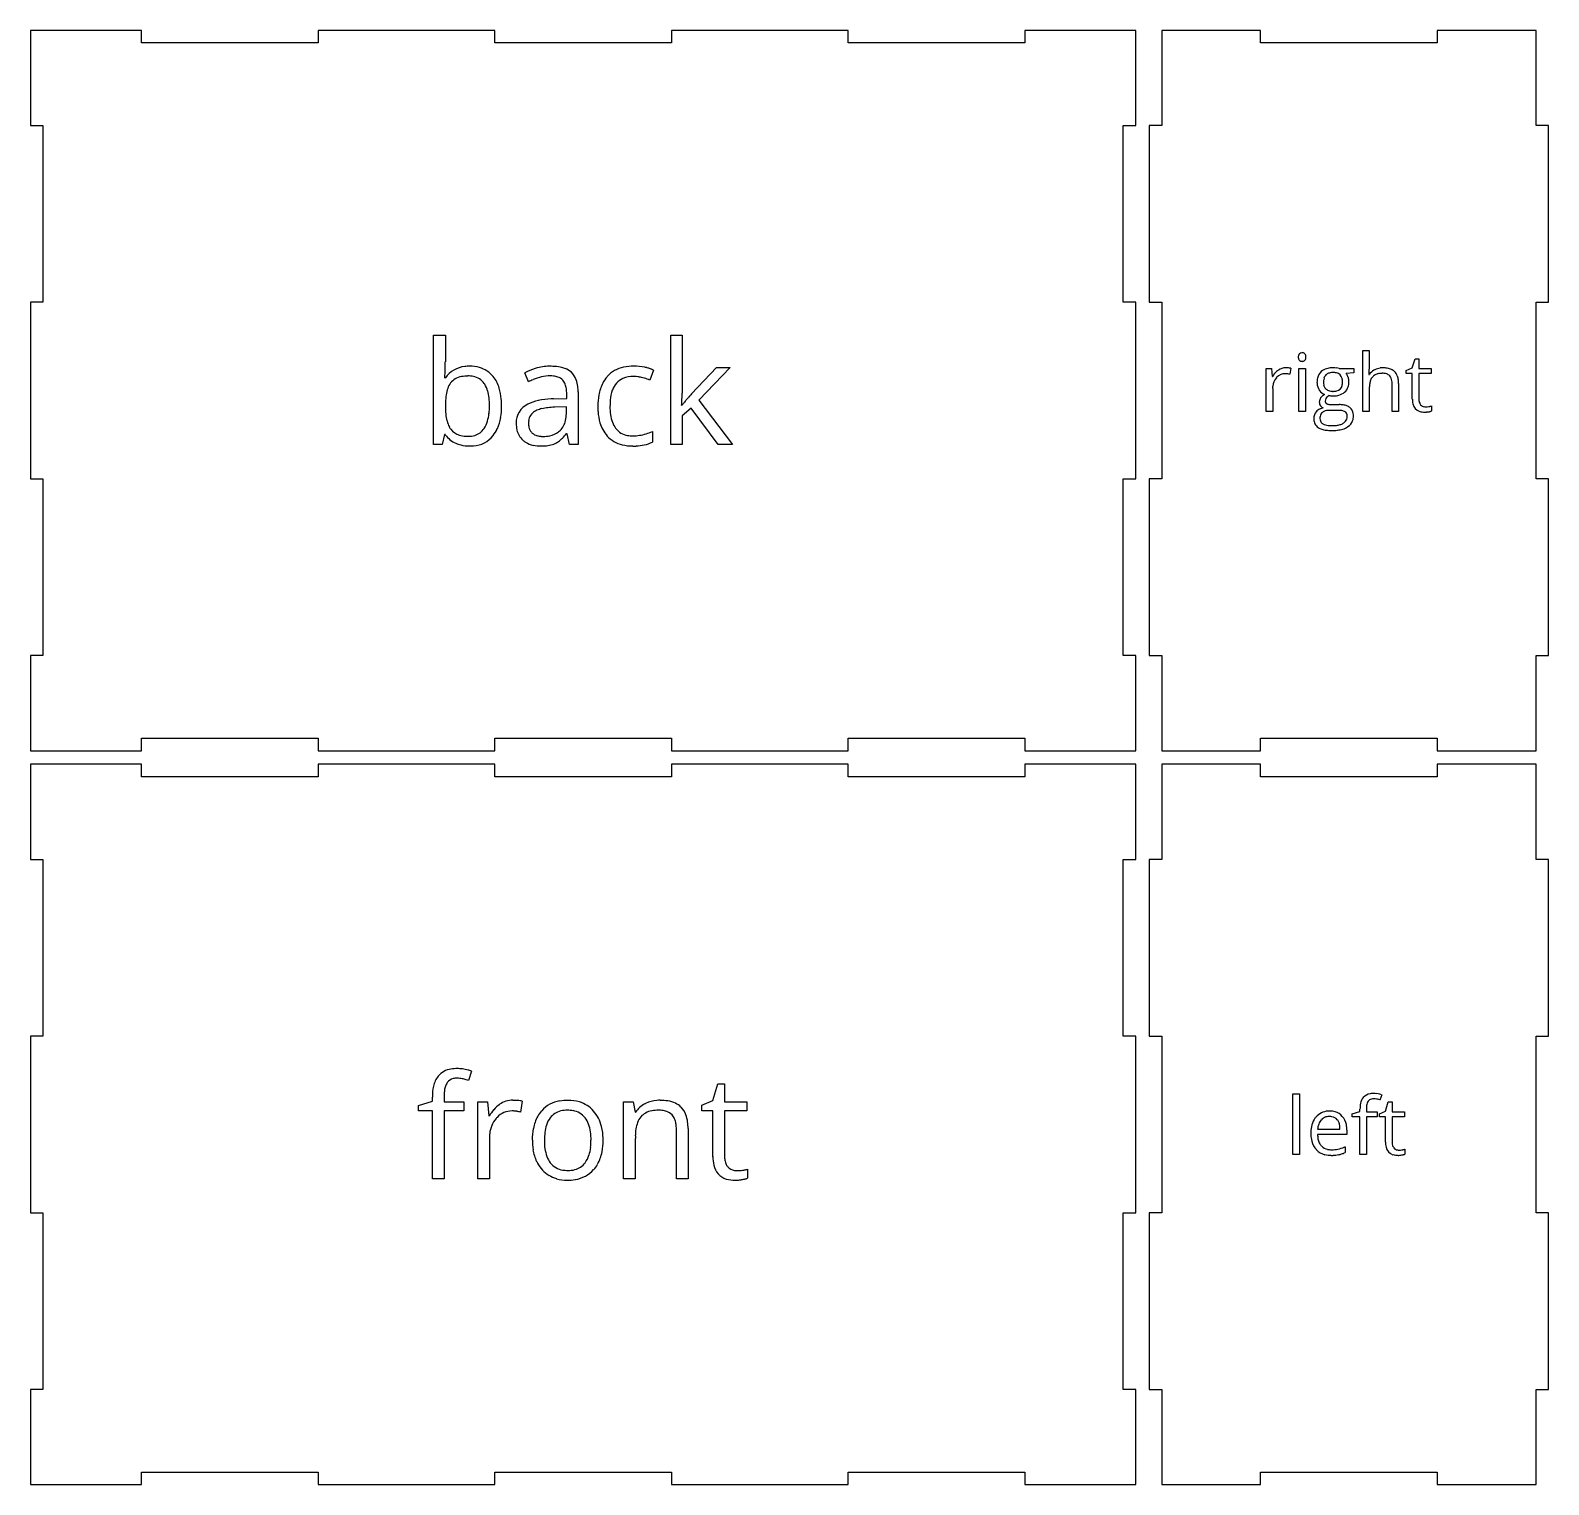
# Model space of a CAD drawing. Header units: inches. Extents: x 0 to 24.7, y 0.1 to 13.7.
# Drawn here: x 0 to 14.2, y 0.12 to 13.72 of the extents above; entities that cross this region are included whole.
import ezdxf

# ---------------------------------------------------------------- set-up
doc = ezdxf.new("R2010")
doc.units = ezdxf.units.IN

msp = doc.modelspace()

# ---------------------------------------------------------------- linework, layer by layer
at = {"layer": 'back_labelLayer'}
for p, q in [((3.771, 9.849), (3.771, 10.872)), ((3.771, 10.872), (3.881, 10.872)), ((3.881, 10.872), (3.881, 10.624)), ((5.988, 9.849), (5.988, 10.872)), ((5.988, 10.872), (6.096, 10.872)), ((6.096, 10.872), (6.096, 10.33)), ((4.658, 10.436), (4.624, 10.52)), ((5.827, 10.545), (5.794, 10.453)), ((6.182, 10.323), (6.415, 10.57)), ((6.544, 10.57), (6.252, 10.263)), ((6.415, 10.57), (6.544, 10.57)), ((3.875, 10.474), (3.881, 10.474)), ((4.892, 10.277), (5.015, 10.281)), ((5.015, 10.281), (5.015, 10.326)), ((5.121, 10.341), (5.121, 9.849)), ((6.252, 10.263), (6.565, 9.849)), ((5.012, 10.203), (4.903, 10.199)), ((5.012, 10.138), (5.012, 10.203)), ((6.09, 10.218), (6.096, 10.218)), ((6.178, 10.19), (6.096, 10.119)), ((6.096, 10.119), (6.096, 9.849)), ((6.432, 9.849), (6.178, 10.19)), ((3.873, 9.942), (3.85, 9.849)), ((3.881, 9.942), (3.873, 9.942)), ((5.019, 9.951), (5.013, 9.951)), ((5.04, 9.849), (5.019, 9.951)), ((5.817, 9.97), (5.817, 9.873)), ((3.85, 9.849), (3.771, 9.849)), ((5.121, 9.849), (5.04, 9.849)), ((6.096, 9.849), (5.988, 9.849)), ((6.565, 9.849), (6.432, 9.849))]:
    msp.add_line(p, q, dxfattribs=at)
for centre, radius, start, end in [((2.237, 10.601), 1.643, 355.7241, 358.1259), ((1.604, 10.622), 2.276, 358.1123, 0.0486), ((4.084, 10.332), 0.248, 95.1836, 145.1108), ((4.106, 10.209), 0.373, 89.8741, 96.8147), ((4.11, 10.248), 0.334, 74.2392, 90.5624), ((4.132, 10.329), 0.25, 38.5631, 74.0671), ((4.863, 10.077), 0.503, 106.357, 118.3349), ((4.884, 10.011), 0.573, 104.5156, 106.5491), ((4.869, 10.076), 0.506, 90.0715, 104.6521), ((4.871, 10.12), 0.461, 81.5678, 90.3251), ((4.897, 10.294), 0.285, 68.2272, 81.7495), ((4.934, 10.387), 0.186, 47.8684, 68.2936), ((4.94, 10.399), 0.173, 19.233, 46.6742), ((5.604, 10.296), 0.283, 101.4914, 138.3133), ((5.639, 10.154), 0.429, 89.5892, 102.1789), ((5.641, 10.09), 0.493, 77.7702, 89.9474), ((5.632, 10.039), 0.545, 74.6791, 77.9581), ((5.682, 10.221), 0.356, 70.0944, 74.7383), ((5.73, 10.353), 0.216, 63.5028, 70.1867), ((5.751, 10.396), 0.168, 62.9412, 63.1933), ((2.54, 10.579), 1.339, 355.4715, 355.6561), ((4.226, 10.263), 0.342, 160.8928, 171.2333), ((4.08, 10.314), 0.187, 143.3383, 161.2558), ((4.045, 10.337), 0.145, 120.1401, 142.4252), ((4.066, 10.298), 0.19, 100.4469, 119.6701), ((4.089, 10.183), 0.307, 89.5731, 100.7327), ((4.093, 10.238), 0.253, 78.678, 90.3748), ((4.114, 10.329), 0.159, 35.5409, 79.801), ((4.096, 10.316), 0.181, 32.7038, 35.5232), ((4.048, 10.288), 0.237, 15.7778, 32.0154), ((4.076, 10.285), 0.322, 16.4709, 38.4075), ((3.912, 10.233), 0.493, 5.1337, 16.7975), ((4.978, 9.779), 0.731, 112.2124, 115.9642), ((4.906, 9.96), 0.537, 103.6226, 112.4319), ((4.864, 10.136), 0.356, 90.4486, 103.7666), ((4.862, 10.222), 0.27, 83.6509, 90.1753), ((4.873, 10.312), 0.178, 70.5716, 83.9929), ((4.897, 10.376), 0.111, 42.7298, 71.0378), ((4.887, 10.37), 0.122, 20.4097, 41.4477), ((4.82, 10.345), 0.194, 7.8272, 20.6041), ((4.701, 10.327), 0.314, 359.6931, 8.004), ((4.84, 10.361), 0.28, 6.3377, 19.6816), ((4.692, 10.342), 0.43, 359.8025, 6.6584), ((5.699, 10.247), 0.389, 153.0875, 170.1052), ((5.619, 10.285), 0.301, 138.6551, 152.6854), ((5.616, 10.301), 0.183, 114.4267, 161.6633), ((5.634, 10.244), 0.242, 88.7193, 112.5667), ((5.639, 10.244), 0.242, 87.6756, 89.9748), ((5.635, 10.173), 0.313, 81.6913, 87.508), ((5.615, 10.037), 0.451, 77.2997, 81.7344), ((5.589, 9.91), 0.58, 74.7803, 77.4493), ((5.614, 10.001), 0.486, 68.3298, 74.8829), ((4.469, 10.223), 0.588, 171.0666, 177.8457), ((4.722, 10.211), 0.841, 177.6177, 180.0422), ((3.891, 10.242), 0.401, 6.1649, 16.0396), ((3.648, 10.214), 0.645, 359.7679, 6.3097), ((3.705, 10.211), 0.701, 359.8781, 5.4091), ((4.732, 10.056), 0.189, 115.4905, 182.3569), ((4.826, 9.882), 0.386, 101.3568, 117.0799), ((4.902, 9.527), 0.75, 92.4697, 101.7064), ((4.924, 9.211), 1.066, 91.7162, 92.9097), ((5.909, 10.209), 0.603, 169.8978, 180.3688), ((6.023, 10.208), 0.603, 174.5309, 180.1548), ((5.787, 10.234), 0.367, 160.1419, 175.1367), ((2.548, 10.466), 3.551, 356.0326, 356.6443), ((3.952, 10.384), 2.144, 356.6331, 357.4907), ((5.368, 10.331), 0.728, 358.2745, 359.8928), ((4.8, 10.347), 1.296, 357.5047, 358.33), ((6.623, 9.844), 0.647, 142.3238, 144.7074), ((6.967, 9.579), 1.081, 140.4329, 142.3367), ((7.416, 9.209), 1.663, 139.2802, 140.4703), ((7.935, 8.763), 2.347, 138.3419, 139.2876), ((4.603, 10.207), 0.722, 179.7761, 185.7077), ((4.318, 10.178), 0.436, 185.5926, 194.2049), ((3.888, 10.183), 0.403, 343.4173, 353.6369), ((3.667, 10.209), 0.626, 353.4937, 0.2204), ((3.989, 10.168), 0.414, 335.8307, 350.8253), ((3.766, 10.206), 0.64, 350.6564, 0.3381), ((4.775, 10.058), 0.117, 120.9735, 172.4178), ((4.803, 10.016), 0.168, 113.588, 121.6808), ((4.844, 9.919), 0.273, 102.7992, 113.2434), ((4.893, 9.71), 0.487, 96.3546, 102.9952), ((4.929, 9.397), 0.802, 91.8563, 96.4479), ((4.735, 10.136), 0.277, 346.918, 0.2822), ((4.708, 10.138), 0.305, 359.8027, 0.0105), ((5.966, 10.204), 0.66, 179.9386, 183.9813), ((5.789, 10.188), 0.482, 183.5914, 196.354), ((5.948, 10.203), 0.529, 179.704, 188.0743), ((5.758, 10.175), 0.336, 187.9314, 200.3887), ((2.729, 10.452), 3.369, 356.0158, 356.0624), ((4.077, 10.082), 0.242, 215.5849, 245.8362), ((4.136, 10.13), 0.247, 193.9429, 208.0217), ((4.062, 10.093), 0.165, 208.5528, 217.5608), ((4.056, 10.09), 0.158, 218.1689, 253.8047), ((4.085, 10.181), 0.254, 253.1383, 266.8481), ((4.112, 10.086), 0.157, 286.0163, 326.8497), ((4.034, 10.138), 0.251, 326.7105, 343.6661), ((4.087, 10.126), 0.307, 321.3161, 335.5438), ((4.818, 10.046), 0.275, 179.5456, 192.6952), ((4.725, 10.023), 0.179, 192.0827, 227.452), ((4.83, 10.047), 0.172, 171.2125, 180.2062), ((4.814, 10.046), 0.156, 179.5266, 192.779), ((4.761, 10.033), 0.102, 192.3265, 222.058), ((4.757, 10.03), 0.0972, 222.5789, 229.256), ((4.77, 10.047), 0.119, 229.784, 254.2722), ((4.818, 10.129), 0.201, 281.712, 306.4593), ((4.828, 10.113), 0.182, 306.9878, 313.8556), ((4.826, 10.113), 0.183, 314.1891, 347.427), ((4.658, 10.232), 0.453, 314.7445, 321.7074), ((5.63, 10.14), 0.316, 196.0166, 221.1351), ((5.655, 10.137), 0.227, 200.4185, 216.639), ((5.611, 10.106), 0.173, 216.9694, 261.3104), ((5.63, 10.388), 0.457, 270.2658, 286.2892), ((5.602, 10.492), 0.564, 286.046, 292.3652), ((4.096, 10.125), 0.288, 245.9801, 255.5455), ((4.105, 10.167), 0.331, 255.7755, 270.3187), ((4.093, 10.278), 0.351, 266.3779, 270.0505), ((4.096, 10.145), 0.218, 269.387, 285.8629), ((4.107, 10.206), 0.37, 269.9223, 275.5482), ((4.125, 10.095), 0.259, 274.064, 321.4081), ((4.73, 10.03), 0.188, 227.7689, 237.8051), ((4.746, 10.059), 0.221, 238.3274, 258.9181), ((4.77, 10.171), 0.335, 258.672, 270.4047), ((4.788, 10.106), 0.18, 253.9398, 266.4533), ((4.772, 10.327), 0.491, 269.9535, 273.1491), ((4.793, 10.171), 0.246, 266.0786, 270.0583), ((4.796, 10.226), 0.301, 269.5794, 282.0412), ((4.78, 10.207), 0.371, 272.9334, 281.4139), ((4.805, 10.09), 0.252, 281.2977, 293.7316), ((4.823, 10.043), 0.201, 294.3936, 304.7373), ((4.769, 10.119), 0.294, 304.8484, 314.853), ((5.598, 10.116), 0.277, 221.7976, 256.802), ((5.631, 10.244), 0.408, 256.4243, 270.4891), ((5.631, 10.195), 0.264, 260.1356, 270.2695), ((5.635, 10.434), 0.599, 269.9655, 272.8642), ((5.644, 10.294), 0.458, 272.598, 282.1879), ((5.676, 10.15), 0.311, 282.0344, 296.9453)]:
    msp.add_arc(centre, radius, start, end, dxfattribs=at)
at = {"layer": 'back_outsideCutPath'}
for p, q in [((0, 13.722), (0, 12.832)), ((1.038, 13.722), (0, 13.722)), ((1.038, 13.604), (1.038, 13.722)), ((4.342, 13.722), (2.69, 13.722)), ((2.69, 13.722), (2.69, 13.604)), ((4.342, 13.604), (4.342, 13.722)), ((7.646, 13.722), (5.994, 13.722)), ((5.994, 13.722), (5.994, 13.604)), ((7.646, 13.604), (7.646, 13.722)), ((10.336, 13.722), (9.298, 13.722)), ((9.298, 13.722), (9.298, 13.604)), ((10.336, 12.832), (10.336, 13.722)), ((2.69, 13.604), (1.038, 13.604)), ((5.994, 13.604), (4.342, 13.604)), ((9.298, 13.604), (7.646, 13.604)), ((0, 12.832), (0.118, 12.832)), ((0.118, 12.832), (0.118, 11.18)), ((10.218, 11.18), (10.218, 12.832)), ((10.218, 12.832), (10.336, 12.832)), ((0.118, 11.18), (0, 11.18)), ((0, 11.18), (0, 9.528)), ((10.336, 11.18), (10.218, 11.18)), ((10.336, 9.528), (10.336, 11.18)), ((0, 9.528), (0.118, 9.528)), ((0.118, 9.528), (0.118, 7.876)), ((10.218, 7.876), (10.218, 9.528)), ((10.218, 9.528), (10.336, 9.528)), ((0.118, 7.876), (0, 7.876)), ((0, 7.876), (0, 6.986)), ((10.336, 7.876), (10.218, 7.876)), ((10.336, 6.986), (10.336, 7.876)), ((1.038, 6.986), (1.038, 7.104)), ((1.038, 7.104), (2.69, 7.104)), ((2.69, 7.104), (2.69, 6.986)), ((4.342, 6.986), (4.342, 7.104)), ((4.342, 7.104), (5.994, 7.104)), ((5.994, 7.104), (5.994, 6.986)), ((7.646, 6.986), (7.646, 7.104)), ((7.646, 7.104), (9.298, 7.104)), ((9.298, 7.104), (9.298, 6.986)), ((0, 6.986), (1.038, 6.986)), ((2.69, 6.986), (4.342, 6.986)), ((5.994, 6.986), (7.646, 6.986)), ((9.298, 6.986), (10.336, 6.986))]:
    msp.add_line(p, q, dxfattribs=at)
at = {"layer": 'front_labelLayer'}
for p, q in [((4.126, 3.992), (4.097, 3.904)), ((6.382, 3.718), (6.428, 3.872)), ((6.428, 3.872), (6.491, 3.872)), ((6.491, 3.872), (6.491, 3.705)), ((3.63, 3.67), (3.759, 3.709)), ((3.759, 3.709), (3.759, 3.749)), ((3.868, 3.752), (3.868, 3.705)), ((3.868, 3.705), (4.052, 3.705)), ((4.052, 3.705), (4.052, 3.62)), ((4.184, 2.984), (4.184, 3.705)), ((4.184, 3.705), (4.274, 3.705)), ((4.274, 3.705), (4.286, 3.572)), ((4.599, 3.71), (4.584, 3.609)), ((5.547, 2.984), (5.547, 3.705)), ((5.547, 3.705), (5.636, 3.705)), ((5.636, 3.705), (5.654, 3.606)), ((6.279, 3.673), (6.382, 3.718)), ((6.491, 3.705), (6.7, 3.705)), ((6.7, 3.705), (6.7, 3.62)), ((3.63, 3.62), (3.63, 3.67)), ((3.759, 3.62), (3.63, 3.62)), ((3.759, 2.984), (3.759, 3.62)), ((4.052, 3.62), (3.868, 3.62)), ((3.868, 3.62), (3.868, 2.984)), ((4.286, 3.572), (4.291, 3.572)), ((5.654, 3.606), (5.659, 3.606)), ((6.279, 3.62), (6.279, 3.673)), ((6.382, 3.62), (6.279, 3.62)), ((6.382, 3.191), (6.382, 3.62)), ((6.7, 3.62), (6.491, 3.62)), ((6.491, 3.62), (6.491, 3.196)), ((6.041, 2.984), (6.041, 3.451)), ((6.15, 3.455), (6.15, 2.984)), ((4.293, 3.371), (4.293, 2.984)), ((5.656, 3.362), (5.656, 2.984)), ((3.868, 2.984), (3.759, 2.984)), ((4.293, 2.984), (4.184, 2.984)), ((5.656, 2.984), (5.547, 2.984)), ((6.15, 2.984), (6.041, 2.984)), ((6.706, 3.074), (6.706, 2.991))]:
    msp.add_line(p, q, dxfattribs=at)
for centre, radius, start, end in [((3.96, 3.821), 0.191, 98.2551, 139.6204), ((3.99, 3.683), 0.332, 89.6695, 99.9316), ((3.99, 3.663), 0.352, 81.5642, 89.7015), ((3.965, 3.491), 0.526, 75.9742, 81.6563), ((3.923, 3.315), 0.707, 73.2962, 76.095), ((4.202, 3.754), 0.443, 167.5776, 180.6587), ((3.994, 3.803), 0.229, 141.7434, 168.2323), ((4.093, 3.781), 0.223, 161.8441, 171.7848), ((4.002, 3.811), 0.126, 145.0687, 162.1801), ((3.975, 3.829), 0.0946, 102.7676, 144.338), ((3.988, 3.778), 0.147, 89.4862, 103.4196), ((3.989, 3.69), 0.235, 83.0758, 89.7927), ((3.974, 3.575), 0.351, 76.5183, 83.0219), ((3.933, 3.4), 0.53, 71.9615, 76.5917), ((4.384, 3.752), 0.515, 178.1967, 180.0232), ((4.243, 3.758), 0.374, 171.6527, 178.4382), ((4.511, 3.501), 0.218, 89.6796, 124.4405), ((4.514, 3.217), 0.501, 84.9922, 90.1284), ((4.526, 3.352), 0.366, 78.4894, 85.0267), ((4.996, 3.427), 0.289, 99.176, 137.9832), ((5.024, 3.294), 0.424, 89.7328, 100.0758), ((5.03, 3.351), 0.367, 73.5222, 90.5691), ((5.051, 3.43), 0.286, 41.1445, 73.2134), ((5.881, 3.422), 0.296, 94.3227, 115.5455), ((5.888, 3.361), 0.358, 89.9583, 94.7106), ((5.891, 3.287), 0.431, 80.5585, 90.3538), ((5.918, 3.443), 0.273, 65.1097, 80.7639), ((4.613, 3.391), 0.369, 139.4139, 150.6034), ((4.547, 3.447), 0.282, 124.2321, 139.4162), ((4.55, 3.378), 0.259, 135.6209, 138.8367), ((4.503, 3.43), 0.189, 89.6335, 137.0881), ((4.504, 3.363), 0.256, 87.3433, 89.966), ((4.5, 3.284), 0.335, 81.5881, 87.192), ((4.479, 3.139), 0.481, 77.4455, 81.6359), ((5.068, 3.387), 0.371, 150.7112, 169.4696), ((5.006, 3.419), 0.302, 138.1758, 150.229), ((5.041, 3.419), 0.226, 142.9025, 162.3749), ((4.999, 3.449), 0.174, 103.4685, 142.3119), ((5.021, 3.366), 0.26, 89.4808, 103.8804), ((5.024, 3.35), 0.275, 79.3453, 90.3175), ((5.045, 3.444), 0.18, 37.9578, 80.4006), ((5.009, 3.418), 0.225, 20.0256, 37.435), ((5.01, 3.394), 0.34, 13.5014, 41.0704), ((5.846, 3.488), 0.221, 116.9442, 147.6526), ((5.846, 3.45), 0.179, 140.1518, 160.3145), ((5.826, 3.464), 0.154, 118.5439, 139.1928), ((5.869, 3.449), 0.266, 115.8087, 117.605), ((5.849, 3.418), 0.206, 100.1176, 118.1605), ((5.872, 3.295), 0.33, 89.5935, 100.3716), ((5.876, 3.336), 0.289, 84.0198, 90.1511), ((5.887, 3.429), 0.196, 71.0829, 84.3688), ((5.911, 3.498), 0.123, 43.3792, 71.5386), ((5.904, 3.495), 0.13, 22.7027, 42.3416), ((5.949, 3.513), 0.196, 46.5584, 64.8782), ((5.952, 3.52), 0.189, 19.3849, 45.5998), ((5.842, 3.479), 0.306, 6.9633, 19.8362), ((4.624, 3.372), 0.331, 173.6904, 180.0883), ((4.543, 3.384), 0.249, 138.9575, 174.5423), ((5.26, 3.349), 0.567, 169.2443, 180.388), ((5.384, 3.348), 0.577, 173.0087, 180.2465), ((5.175, 3.374), 0.367, 162.0651, 173.1674), ((4.897, 3.377), 0.343, 7.7441, 20.0689), ((4.698, 3.348), 0.545, 359.7074, 7.8974), ((4.852, 3.353), 0.504, 1.1276, 13.8801), ((6.172, 3.371), 0.516, 171.1765, 178.322), ((5.97, 3.404), 0.311, 159.9536, 171.3799), ((5.846, 3.47), 0.193, 8.4933, 22.6583), ((5.732, 3.452), 0.309, 359.6716, 8.6876), ((5.673, 3.457), 0.477, 359.7632, 7.2115), ((5.24, 3.343), 0.546, 179.7743, 189.0933), ((5.359, 3.342), 0.553, 179.7061, 187.9162), ((5.157, 3.313), 0.348, 187.7637, 200.0979), ((4.866, 3.319), 0.376, 342.3616, 353.7536), ((4.667, 3.343), 0.575, 353.5362, 0.2014), ((4.792, 3.342), 0.564, 349.1763, 0.3864), ((4.715, 3.345), 0.641, 359.9919, 1.5415), ((6.356, 3.363), 0.699, 178.0808, 180.0241), ((5.099, 3.319), 0.404, 188.9102, 205.3171), ((5.058, 3.302), 0.359, 205.6556, 208.4464), ((5.004, 3.269), 0.296, 207.7948, 238.6758), ((5.045, 3.272), 0.229, 200.0847, 216.9131), ((5.004, 3.243), 0.179, 217.301, 261.7098), ((5.047, 3.242), 0.177, 284.5661, 322.6335), ((5, 3.276), 0.234, 323.009, 342.6392), ((4.982, 3.304), 0.37, 330.2509, 349.4116), ((6.725, 3.188), 0.343, 179.3549, 192.848), ((6.711, 3.195), 0.22, 179.6417, 189.7503), ((6.633, 3.181), 0.141, 189.548, 205.7871), ((5.007, 3.277), 0.304, 238.8113, 253.243), ((5.019, 3.322), 0.351, 253.5437, 270.4182), ((5.023, 3.334), 0.271, 260.5037, 270.2474), ((5.027, 3.316), 0.254, 269.4481, 284.7258), ((5.051, 3.265), 0.291, 278.8959, 317.9979), ((5.04, 3.273), 0.305, 318.1441, 329.7567), ((6.553, 3.141), 0.165, 190.3818, 253.8773), ((6.602, 3.166), 0.106, 206.1293, 221.4086), ((6.587, 3.256), 0.285, 253.7849, 270.8854), ((6.598, 3.163), 0.101, 221.5948, 262.3507), ((6.606, 3.207), 0.146, 261.3266, 270.1918), ((6.608, 3.42), 0.359, 269.8806, 278.303), ((6.61, 3.398), 0.337, 278.4213, 279.0033), ((6.606, 3.281), 0.307, 280.0074, 283.3727), ((6.571, 3.649), 0.591, 278.9592, 280.5096), ((6.634, 3.166), 0.19, 283.3062, 288.1205), ((6.609, 3.443), 0.382, 280.4853, 282.6257), ((6.643, 3.294), 0.228, 282.5875, 285.5801), ((6.66, 3.088), 0.107, 287.99, 295.3035), ((6.658, 3.239), 0.171, 285.7371, 286.2467), ((5.023, 3.395), 0.424, 269.7501, 279.8033), ((6.591, 3.254), 0.283, 270.0063, 270.7556), ((6.59, 3.311), 0.34, 270.8929, 275.5488), ((6.577, 3.444), 0.473, 275.5264, 279.2937), ((6.589, 3.377), 0.406, 279.1834, 280.1172)]:
    msp.add_arc(centre, radius, start, end, dxfattribs=at)
at = {"layer": 'front_outsideCutPath'}
for p, q in [((0, 6.861), (0, 5.971)), ((1.038, 6.861), (0, 6.861)), ((1.038, 6.743), (1.038, 6.861)), ((4.342, 6.861), (2.69, 6.861)), ((2.69, 6.861), (2.69, 6.743)), ((4.342, 6.743), (4.342, 6.861)), ((7.646, 6.861), (5.994, 6.861)), ((5.994, 6.861), (5.994, 6.743)), ((7.646, 6.743), (7.646, 6.861)), ((10.336, 6.861), (9.298, 6.861)), ((9.298, 6.861), (9.298, 6.743)), ((10.336, 5.971), (10.336, 6.861)), ((2.69, 6.743), (1.038, 6.743)), ((5.994, 6.743), (4.342, 6.743)), ((9.298, 6.743), (7.646, 6.743)), ((0, 5.971), (0.118, 5.971)), ((0.118, 5.971), (0.118, 4.319)), ((10.218, 4.319), (10.218, 5.971)), ((10.218, 5.971), (10.336, 5.971)), ((0.118, 4.319), (0, 4.319)), ((0, 4.319), (0, 2.667)), ((10.336, 4.319), (10.218, 4.319)), ((10.336, 2.667), (10.336, 4.319)), ((0, 2.667), (0.118, 2.667)), ((0.118, 2.667), (0.118, 1.015)), ((10.218, 1.015), (10.218, 2.667)), ((10.218, 2.667), (10.336, 2.667)), ((0.118, 1.015), (0, 1.015)), ((0, 1.015), (0, 0.125)), ((10.336, 1.015), (10.218, 1.015)), ((10.336, 0.125), (10.336, 1.015)), ((1.038, 0.125), (1.038, 0.243)), ((1.038, 0.243), (2.69, 0.243)), ((2.69, 0.243), (2.69, 0.125)), ((4.342, 0.125), (4.342, 0.243)), ((4.342, 0.243), (5.994, 0.243)), ((5.994, 0.243), (5.994, 0.125)), ((7.646, 0.125), (7.646, 0.243)), ((7.646, 0.243), (9.298, 0.243)), ((9.298, 0.243), (9.298, 0.125)), ((0, 0.125), (1.038, 0.125)), ((2.69, 0.125), (4.342, 0.125)), ((5.994, 0.125), (7.646, 0.125)), ((9.298, 0.125), (10.336, 0.125))]:
    msp.add_line(p, q, dxfattribs=at)
at = {"layer": 'left_labelLayer'}
for p, q in [((11.806, 3.211), (11.806, 3.778)), ((11.806, 3.778), (11.867, 3.778)), ((11.867, 3.778), (11.867, 3.211)), ((12.636, 3.77), (12.62, 3.721)), ((12.672, 3.618), (12.698, 3.703)), ((12.698, 3.703), (12.733, 3.703)), ((12.733, 3.703), (12.733, 3.611)), ((12.361, 3.591), (12.432, 3.613)), ((12.361, 3.564), (12.361, 3.591)), ((12.432, 3.564), (12.361, 3.564)), ((12.432, 3.613), (12.432, 3.635)), ((12.432, 3.211), (12.432, 3.564)), ((12.493, 3.637), (12.493, 3.611)), ((12.493, 3.611), (12.595, 3.611)), ((12.595, 3.564), (12.493, 3.564)), ((12.493, 3.564), (12.493, 3.211)), ((12.595, 3.611), (12.595, 3.564)), ((12.615, 3.593), (12.672, 3.618)), ((12.615, 3.564), (12.615, 3.593)), ((12.672, 3.564), (12.615, 3.564)), ((12.672, 3.326), (12.672, 3.564)), ((12.733, 3.611), (12.849, 3.611)), ((12.849, 3.564), (12.733, 3.564)), ((12.733, 3.564), (12.733, 3.328)), ((12.849, 3.611), (12.849, 3.564)), ((12.037, 3.449), (12.246, 3.449)), ((12.311, 3.438), (12.311, 3.4)), ((12.311, 3.4), (12.036, 3.4)), ((12.294, 3.283), (12.294, 3.229)), ((11.867, 3.211), (11.806, 3.211)), ((12.493, 3.211), (12.432, 3.211)), ((12.852, 3.261), (12.852, 3.214))]:
    msp.add_line(p, q, dxfattribs=at)
for centre, radius, start, end in [((12.562, 3.665), 0.127, 141.7436, 168.2321), ((12.544, 3.675), 0.106, 98.2551, 139.6203), ((12.567, 3.67), 0.0701, 145.0685, 162.1804), ((12.552, 3.679), 0.0525, 102.7673, 144.3382), ((12.56, 3.598), 0.184, 89.6694, 99.9314), ((12.559, 3.651), 0.0817, 89.4865, 103.42), ((12.56, 3.602), 0.13, 83.0755, 89.7935), ((12.56, 3.587), 0.195, 81.564, 89.7022), ((12.552, 3.538), 0.195, 76.5189, 83.0213), ((12.546, 3.492), 0.292, 75.974, 81.6561), ((12.529, 3.442), 0.294, 71.961, 76.5916), ((12.523, 3.394), 0.392, 73.2959, 76.0947), ((12.158, 3.446), 0.179, 140.1056, 148.907), ((12.141, 3.462), 0.155, 92.4762, 140.5387), ((12.14, 3.474), 0.0922, 106.4658, 137.9176), ((12.147, 3.448), 0.119, 89.4422, 106.2093), ((12.148, 3.404), 0.214, 89.963, 93.9182), ((12.148, 3.443), 0.124, 79.6474, 90.291), ((12.15, 3.433), 0.185, 74.2126, 90.545), ((12.157, 3.483), 0.083, 40.0826, 80.6239), ((12.162, 3.476), 0.14, 41.2064, 74.0233), ((12.14, 3.457), 0.169, 11.5994, 41.1496), ((12.678, 3.638), 0.245, 167.5777, 180.6587), ((12.701, 3.64), 0.208, 171.6524, 178.4387), ((12.779, 3.637), 0.286, 178.196, 180.0232), ((12.618, 3.652), 0.124, 161.8435, 171.7847), ((12.291, 3.41), 0.318, 168.9537, 180.3844), ((12.319, 3.407), 0.346, 179.9887, 181.7977), ((12.187, 3.431), 0.212, 149.407, 169.1854), ((12.265, 3.428), 0.229, 172.1534, 174.7629), ((12.213, 3.437), 0.176, 160.3358, 172.5312), ((12.16, 3.456), 0.12, 138.0993, 160.5868), ((12.149, 3.477), 0.0937, 23.4821, 39.7071), ((12.114, 3.462), 0.132, 8.7338, 23.2777), ((12.04, 3.45), 0.206, 359.6748, 8.9227), ((12.065, 3.44), 0.246, 359.6148, 12.0337), ((12.241, 3.403), 0.268, 181.3577, 194.4919), ((12.155, 3.379), 0.178, 194.0878, 223.054), ((12.279, 3.405), 0.243, 181.1445, 190.8007), ((12.193, 3.388), 0.156, 190.6003, 206.0277), ((12.155, 3.37), 0.114, 206.2951, 222.5559), ((12.152, 3.368), 0.11, 223.0646, 258.1399), ((12.165, 3.576), 0.32, 270.1983, 292.2091), ((12.15, 3.621), 0.367, 291.8269, 293.161), ((12.862, 3.324), 0.19, 179.3549, 192.8476), ((12.767, 3.298), 0.0916, 190.3819, 253.8771), ((12.855, 3.328), 0.122, 179.6411, 189.7515), ((12.812, 3.32), 0.0782, 189.5482, 205.7871), ((12.794, 3.312), 0.0587, 206.1289, 221.4087), ((12.792, 3.31), 0.0563, 221.595, 262.3503), ((12.145, 3.372), 0.167, 223.5465, 256.1958), ((12.162, 3.439), 0.235, 256.009, 270.4848), ((12.165, 3.423), 0.167, 257.5316, 270.4319), ((12.165, 3.697), 0.494, 269.9669, 271.9928), ((12.169, 3.578), 0.374, 271.9115, 275.9731), ((12.182, 3.459), 0.254, 275.9052, 281.6603), ((12.176, 3.481), 0.278, 281.9937, 287.8857), ((12.149, 3.563), 0.364, 287.9027, 293.4861), ((12.786, 3.362), 0.158, 253.7845, 270.8855), ((12.797, 3.334), 0.081, 261.3267, 270.1904), ((12.788, 3.36), 0.156, 270.0031, 270.7564), ((12.787, 3.392), 0.189, 270.8923, 275.5497), ((12.797, 3.452), 0.199, 269.88, 278.3027), ((12.78, 3.466), 0.262, 275.5257, 279.2947), ((12.787, 3.429), 0.225, 279.1833, 280.1183), ((12.8, 3.431), 0.177, 278.4053, 279.019), ((12.797, 3.375), 0.171, 280.0069, 283.3724), ((12.777, 3.58), 0.328, 278.9601, 280.5095), ((12.812, 3.312), 0.105, 283.3054, 288.1214), ((12.798, 3.466), 0.212, 280.486, 282.6255), ((12.817, 3.383), 0.127, 282.5891, 285.5776), ((12.826, 3.268), 0.0596, 287.9912, 295.3015), ((12.826, 3.348), 0.0913, 285.7378, 286.2684)]:
    msp.add_arc(centre, radius, start, end, dxfattribs=at)
at = {"layer": 'left_outsideCutPath'}
for p, q in [((10.579, 6.861), (10.579, 5.971)), ((11.503, 6.861), (10.579, 6.861)), ((11.503, 6.743), (11.503, 6.861)), ((14.079, 6.861), (13.155, 6.861)), ((13.155, 6.861), (13.155, 6.743)), ((14.079, 5.971), (14.079, 6.861)), ((13.155, 6.743), (11.503, 6.743)), ((10.579, 5.971), (10.461, 5.971)), ((10.461, 5.971), (10.461, 4.319)), ((14.197, 5.971), (14.079, 5.971)), ((14.197, 4.319), (14.197, 5.971)), ((10.461, 4.319), (10.579, 4.319)), ((10.579, 4.319), (10.579, 2.667)), ((14.079, 2.667), (14.079, 4.319)), ((14.079, 4.319), (14.197, 4.319)), ((10.579, 2.667), (10.461, 2.667)), ((10.461, 2.667), (10.461, 1.015)), ((14.197, 2.667), (14.079, 2.667)), ((14.197, 1.015), (14.197, 2.667)), ((10.461, 1.015), (10.579, 1.015)), ((10.579, 1.015), (10.579, 0.125)), ((14.079, 0.125), (14.079, 1.015)), ((14.079, 1.015), (14.197, 1.015)), ((11.503, 0.125), (11.503, 0.243)), ((11.503, 0.243), (13.155, 0.243)), ((13.155, 0.243), (13.155, 0.125)), ((10.579, 0.125), (11.503, 0.125)), ((13.155, 0.125), (14.079, 0.125))]:
    msp.add_line(p, q, dxfattribs=at)
at = {"layer": 'right_labelLayer'}
for p, q in [((12.459, 10.16), (12.459, 10.728)), ((12.459, 10.728), (12.52, 10.728)), ((12.52, 10.728), (12.52, 10.556)), ((12.922, 10.567), (12.948, 10.652)), ((12.948, 10.652), (12.983, 10.652)), ((12.983, 10.652), (12.983, 10.56)), ((11.556, 10.16), (11.556, 10.56)), ((11.556, 10.56), (11.606, 10.56)), ((11.606, 10.56), (11.613, 10.486)), ((11.786, 10.563), (11.778, 10.507)), ((11.861, 10.16), (11.861, 10.56)), ((11.861, 10.56), (11.922, 10.56)), ((11.922, 10.56), (11.922, 10.16)), ((12.239, 10.56), (12.377, 10.56)), ((12.377, 10.521), (12.303, 10.513)), ((12.377, 10.56), (12.377, 10.521)), ((12.865, 10.542), (12.922, 10.567)), ((12.865, 10.513), (12.865, 10.542)), ((12.922, 10.513), (12.865, 10.513)), ((12.922, 10.275), (12.922, 10.513)), ((12.983, 10.56), (13.099, 10.56)), ((13.099, 10.513), (12.983, 10.513)), ((12.983, 10.513), (12.983, 10.277)), ((13.099, 10.56), (13.099, 10.513)), ((11.613, 10.486), (11.616, 10.486)), ((11.617, 10.374), (11.617, 10.16)), ((12.517, 10.504), (12.521, 10.504)), ((12.52, 10.369), (12.52, 10.16)), ((12.733, 10.16), (12.733, 10.419)), ((12.794, 10.421), (12.794, 10.16)), ((12.167, 10.223), (12.238, 10.223)), ((11.617, 10.16), (11.556, 10.16)), ((11.922, 10.16), (11.861, 10.16)), ((12.218, 10.169), (12.146, 10.169)), ((12.52, 10.16), (12.459, 10.16)), ((12.794, 10.16), (12.733, 10.16)), ((13.102, 10.21), (13.102, 10.164)), ((12.164, 10.027), (12.164, 10.027))]:
    msp.add_line(p, q, dxfattribs=at)
for centre, radius, start, end in [((11.923, 10.669), 0.0671, 170.845, 180.3545), ((11.927, 10.668), 0.0715, 179.8806, 185.3699), ((11.905, 10.666), 0.0493, 184.9917, 198.2047), ((11.898, 10.673), 0.0416, 155.9682, 171.0501), ((11.888, 10.66), 0.0313, 197.7929, 224.8944), ((11.886, 10.678), 0.0283, 133.7879, 155.9163), ((11.89, 10.673), 0.035, 92.644, 133.4716), ((11.892, 10.662), 0.0463, 89.9729, 93.7631), ((11.892, 10.673), 0.0357, 46.3711, 90.8883), ((11.896, 10.676), 0.0306, 17.7257, 46.4477), ((11.888, 10.663), 0.0395, 332.6315, 350.0697), ((11.879, 10.671), 0.0481, 4.9422, 18.1897), ((11.858, 10.668), 0.0693, 359.8865, 5.3184), ((11.865, 10.668), 0.0627, 349.8359, 0.388), ((11.794, 10.385), 0.205, 139.4134, 150.6038), ((11.757, 10.417), 0.156, 124.2326, 139.4157), ((11.733, 10.407), 0.105, 89.6336, 137.0881), ((11.738, 10.446), 0.121, 89.6795, 124.4407), ((11.734, 10.37), 0.142, 87.3456, 89.9642), ((11.739, 10.289), 0.278, 84.9927, 90.1276), ((11.732, 10.326), 0.186, 81.5879, 87.1917), ((11.72, 10.246), 0.267, 77.4458, 81.6363), ((11.746, 10.364), 0.203, 78.4895, 85.0259), ((11.89, 10.662), 0.034, 225.1301, 249.9002), ((11.891, 10.666), 0.0385, 250.5008, 270.5968), ((11.892, 10.663), 0.0353, 269.1793, 314.281), ((11.897, 10.659), 0.0296, 313.6162, 332.2668), ((12.148, 10.446), 0.115, 132.3287, 167.3342), ((12.156, 10.435), 0.129, 106.2189, 131.5378), ((12.164, 10.451), 0.0697, 122.5208, 134.9971), ((12.176, 10.372), 0.195, 93.6329, 106.541), ((12.17, 10.439), 0.0828, 101.0616, 121.974), ((12.179, 10.396), 0.127, 89.5855, 101.3334), ((12.182, 10.3), 0.267, 89.9374, 94.0275), ((12.182, 10.391), 0.132, 76.1095, 90.7025), ((12.183, 10.335), 0.232, 82.5853, 90.1849), ((12.19, 10.39), 0.177, 74.0091, 82.5696), ((12.199, 10.452), 0.0688, 13.9535, 77.6673), ((12.226, 10.452), 0.0984, 29.4572, 38.3584), ((12.283, 10.537), 0.237, 351.9701, 354.9633), ((12.16, 10.548), 0.36, 354.9835, 357.8936), ((11.976, 10.555), 0.544, 357.8666, 0.0689), ((12.623, 10.44), 0.121, 119.8316, 147.9725), ((12.638, 10.418), 0.148, 116.6662, 120.4173), ((12.641, 10.41), 0.155, 96.6656, 116.378), ((12.627, 10.401), 0.114, 100.1069, 118.0842), ((12.64, 10.332), 0.183, 89.5923, 100.3592), ((12.647, 10.37), 0.197, 89.8927, 96.9965), ((12.642, 10.355), 0.161, 84.0192, 90.1504), ((12.648, 10.321), 0.246, 80.686, 90.354), ((12.648, 10.407), 0.108, 71.0826, 84.3688), ((12.661, 10.445), 0.0683, 43.379, 71.5384), ((12.664, 10.411), 0.154, 65.6018, 80.8846), ((12.682, 10.452), 0.109, 46.7399, 65.4134), ((12.683, 10.456), 0.105, 19.2206, 45.7662), ((11.8, 10.375), 0.184, 173.6902, 180.0877), ((11.755, 10.382), 0.138, 138.9575, 174.5421), ((11.759, 10.378), 0.144, 135.6223, 138.8368), ((12.206, 10.432), 0.175, 166.8198, 180.4839), ((12.184, 10.43), 0.153, 179.9748, 183.622), ((12.157, 10.427), 0.125, 183.0161, 212.3124), ((12.251, 10.432), 0.159, 175.3389, 180.0872), ((12.21, 10.431), 0.118, 179.5614, 191.6526), ((12.205, 10.436), 0.113, 162.5917, 175.7343), ((12.168, 10.422), 0.0762, 191.3553, 213.3656), ((12.166, 10.449), 0.0727, 135.5838, 163.002), ((12.159, 10.416), 0.0648, 213.9572, 227.7976), ((12.167, 10.427), 0.0783, 228.2622, 254.7339), ((12.201, 10.416), 0.0668, 282.7797, 346.4827), ((12.14, 10.435), 0.13, 359.1806, 15.0436), ((12.147, 10.431), 0.123, 345.4357, 0.7466), ((12.216, 10.424), 0.112, 310.6098, 342.0925), ((12.186, 10.429), 0.145, 23.1848, 29.5418), ((12.147, 10.412), 0.187, 21.2527, 23.3491), ((12.213, 10.438), 0.117, 6.85, 20.9875), ((12.191, 10.431), 0.139, 342.565, 0.5958), ((12.18, 10.433), 0.15, 359.8711, 7.0436), ((12.81, 10.374), 0.29, 171.3204, 178.3407), ((12.911, 10.369), 0.391, 178.1077, 180.0238), ((12.697, 10.392), 0.175, 160.1562, 171.5316), ((12.627, 10.417), 0.101, 140.6207, 160.5048), ((12.614, 10.426), 0.0848, 118.4549, 139.6705), ((12.658, 10.443), 0.072, 22.703, 42.3416), ((12.625, 10.43), 0.107, 8.4931, 22.6584), ((12.562, 10.42), 0.171, 359.6714, 8.6883), ((12.623, 10.433), 0.17, 6.4735, 19.6466), ((12.532, 10.422), 0.262, 359.7942, 6.7742), ((12.162, 10.431), 0.132, 212.4693, 215.888), ((12.122, 10.247), 0.0693, 161.7223, 180.4839), ((12.122, 10.247), 0.0694, 179.9805, 182.9412), ((12.109, 10.245), 0.0561, 182.177, 215.3412), ((12.142, 10.415), 0.106, 215.1643, 247.4747), ((12.115, 10.249), 0.0614, 144.4964, 161.3351), ((12.135, 10.234), 0.0867, 132.7265, 144.1466), ((12.167, 10.2), 0.134, 125.2213, 132.8646), ((12.2, 10.154), 0.19, 121.2363, 125.3783), ((12.153, 10.256), 0.0456, 147.537, 180.2593), ((12.138, 10.255), 0.0314, 179.2918, 198.3591), ((12.133, 10.254), 0.0253, 199.2287, 239.5696), ((12.168, 10.246), 0.0636, 128.0877, 147.1397), ((12.137, 10.26), 0.0338, 238.2159, 239.8318), ((12.141, 10.268), 0.0425, 240.7292, 254.5044), ((12.195, 10.211), 0.108, 117.3936, 128.4091), ((12.153, 10.308), 0.0841, 254.163, 262.2125), ((12.162, 10.372), 0.149, 262.0559, 267.2085), ((12.176, 10.469), 0.164, 259.4978, 263.3905), ((12.178, 10.464), 0.117, 254.4013, 267.4345), ((12.166, 10.454), 0.23, 267.0913, 270.0854), ((12.179, 10.499), 0.195, 263.4832, 270.1277), ((12.181, 10.503), 0.156, 267.0153, 270.0337), ((12.179, 10.567), 0.263, 269.9692, 272.9302), ((12.183, 10.479), 0.132, 269.2254, 284.3777), ((12.184, 10.504), 0.2, 272.5337, 285.2579), ((12.202, 10.441), 0.134, 284.9314, 310.6226), ((12.239, 9.975), 0.248, 81.5741, 90.3063), ((13.113, 10.273), 0.19, 179.3549, 192.8476), ((13.017, 10.247), 0.0916, 190.3819, 253.8771), ((13.105, 10.277), 0.122, 179.6411, 189.7515), ((13.062, 10.269), 0.0782, 189.5482, 205.7871), ((13.044, 10.261), 0.0587, 206.1289, 221.4087), ((13.042, 10.259), 0.0563, 221.595, 262.3503), ((12.093, 10.094), 0.0926, 138.3914, 181.0051), ((12.128, 10.092), 0.128, 179.9768, 183.0225), ((12.098, 10.089), 0.0981, 182.208, 207.7461), ((12.102, 10.085), 0.106, 113.8122, 138.3494), ((12.155, 10.093), 0.0969, 168.2575, 180.3826), ((12.119, 10.092), 0.0608, 179.2202, 200.9354), ((12.121, 10.045), 0.15, 102.2876, 114.1166), ((12.123, 10.101), 0.0638, 130.7942, 169.0414), ((12.124, 10.256), 0.0739, 215.4578, 217.1848), ((12.115, 10.248), 0.0629, 216.5862, 245.4969), ((12.128, 10.095), 0.0709, 117.2304, 130.5025), ((12.136, 10.077), 0.0908, 99.8102, 116.8229), ((12.145, 10.03), 0.139, 89.643, 100.0206), ((12.219, 9.784), 0.385, 86.505, 90.1404), ((12.229, 9.941), 0.228, 81.4168, 86.5762), ((12.245, 10.045), 0.123, 73.4099, 81.591), ((12.253, 10.064), 0.158, 68.3673, 81.7395), ((12.264, 10.107), 0.0574, 58.9964, 73.8584), ((12.274, 10.124), 0.0382, 31.5101, 58.0771), ((12.248, 10.11), 0.0662, 319.0765, 1.1405), ((12.264, 10.118), 0.0496, 10.6599, 30.9369), ((12.27, 10.11), 0.109, 52.1882, 68.2497), ((12.232, 10.112), 0.0819, 359.5454, 10.9903), ((12.283, 10.126), 0.0886, 8.6199, 51.8983), ((12.241, 10.115), 0.131, 340.5268, 0.7204), ((12.239, 10.117), 0.133, 359.7426, 9.7324), ((13.036, 10.311), 0.158, 253.7845, 270.8855), ((13.047, 10.284), 0.081, 261.3267, 270.1904), ((13.038, 10.309), 0.156, 270.0031, 270.7564), ((13.038, 10.341), 0.189, 270.8923, 275.5497), ((13.048, 10.401), 0.199, 269.88, 278.3027), ((13.031, 10.415), 0.262, 275.5257, 279.2947), ((13.037, 10.378), 0.225, 279.1833, 280.1183), ((13.05, 10.38), 0.177, 278.4053, 279.019), ((13.047, 10.324), 0.171, 280.0069, 283.3724), ((13.027, 10.529), 0.328, 278.9601, 280.5095), ((13.062, 10.261), 0.105, 283.3054, 288.1214), ((13.048, 10.415), 0.212, 280.486, 282.6255), ((13.067, 10.332), 0.127, 282.5891, 285.5776), ((13.076, 10.217), 0.0596, 287.9912, 295.3015), ((13.076, 10.297), 0.0913, 285.7378, 286.2684), ((12.096, 10.09), 0.0965, 208.9037, 236.4229), ((12.121, 10.126), 0.141, 235.9666, 251.2228), ((12.112, 10.09), 0.0535, 202.0281, 236.146), ((12.145, 10.197), 0.215, 251.2105, 262.7063), ((12.123, 10.104), 0.071, 235.0605, 238.5053), ((12.136, 10.127), 0.097, 239.1062, 254.4869), ((12.153, 10.185), 0.158, 254.2318, 263.4944), ((12.162, 10.32), 0.339, 262.5633, 270.2699), ((12.163, 10.275), 0.248, 263.4102, 270.1462), ((12.166, 10.434), 0.407, 269.796, 275.399), ((12.166, 10.46), 0.48, 269.7547, 276.617), ((12.181, 10.277), 0.25, 275.2953, 283.3519), ((12.187, 10.282), 0.3, 276.4943, 286.4952), ((12.206, 10.175), 0.145, 283.137, 295.8576), ((12.224, 10.135), 0.101, 296.4044, 301.8022), ((12.221, 10.168), 0.182, 286.2545, 302.5278), ((12.231, 10.125), 0.0883, 301.2235, 318.6236), ((12.239, 10.137), 0.145, 303.1946, 304.1701), ((12.26, 10.11), 0.111, 302.9905, 339.5493)]:
    msp.add_arc(centre, radius, start, end, dxfattribs=at)
at = {"layer": 'right_outsideCutPath'}
for p, q in [((10.579, 13.722), (10.579, 12.832)), ((11.503, 13.722), (10.579, 13.722)), ((11.503, 13.604), (11.503, 13.722)), ((14.079, 13.722), (13.155, 13.722)), ((13.155, 13.722), (13.155, 13.604)), ((14.079, 12.832), (14.079, 13.722)), ((13.155, 13.604), (11.503, 13.604)), ((10.579, 12.832), (10.461, 12.832)), ((10.461, 12.832), (10.461, 11.18)), ((14.197, 12.832), (14.079, 12.832)), ((14.197, 11.18), (14.197, 12.832)), ((10.461, 11.18), (10.579, 11.18)), ((10.579, 11.18), (10.579, 9.528)), ((14.079, 9.528), (14.079, 11.18)), ((14.079, 11.18), (14.197, 11.18)), ((10.579, 9.528), (10.461, 9.528)), ((10.461, 9.528), (10.461, 7.876)), ((14.197, 9.528), (14.079, 9.528)), ((14.197, 7.876), (14.197, 9.528)), ((10.461, 7.876), (10.579, 7.876)), ((10.579, 7.876), (10.579, 6.986)), ((14.079, 6.986), (14.079, 7.876)), ((14.079, 7.876), (14.197, 7.876)), ((11.503, 6.986), (11.503, 7.104)), ((11.503, 7.104), (13.155, 7.104)), ((13.155, 7.104), (13.155, 6.986)), ((10.579, 6.986), (11.503, 6.986)), ((13.155, 6.986), (14.079, 6.986))]:
    msp.add_line(p, q, dxfattribs=at)

doc.saveas('drawing.dxf')
